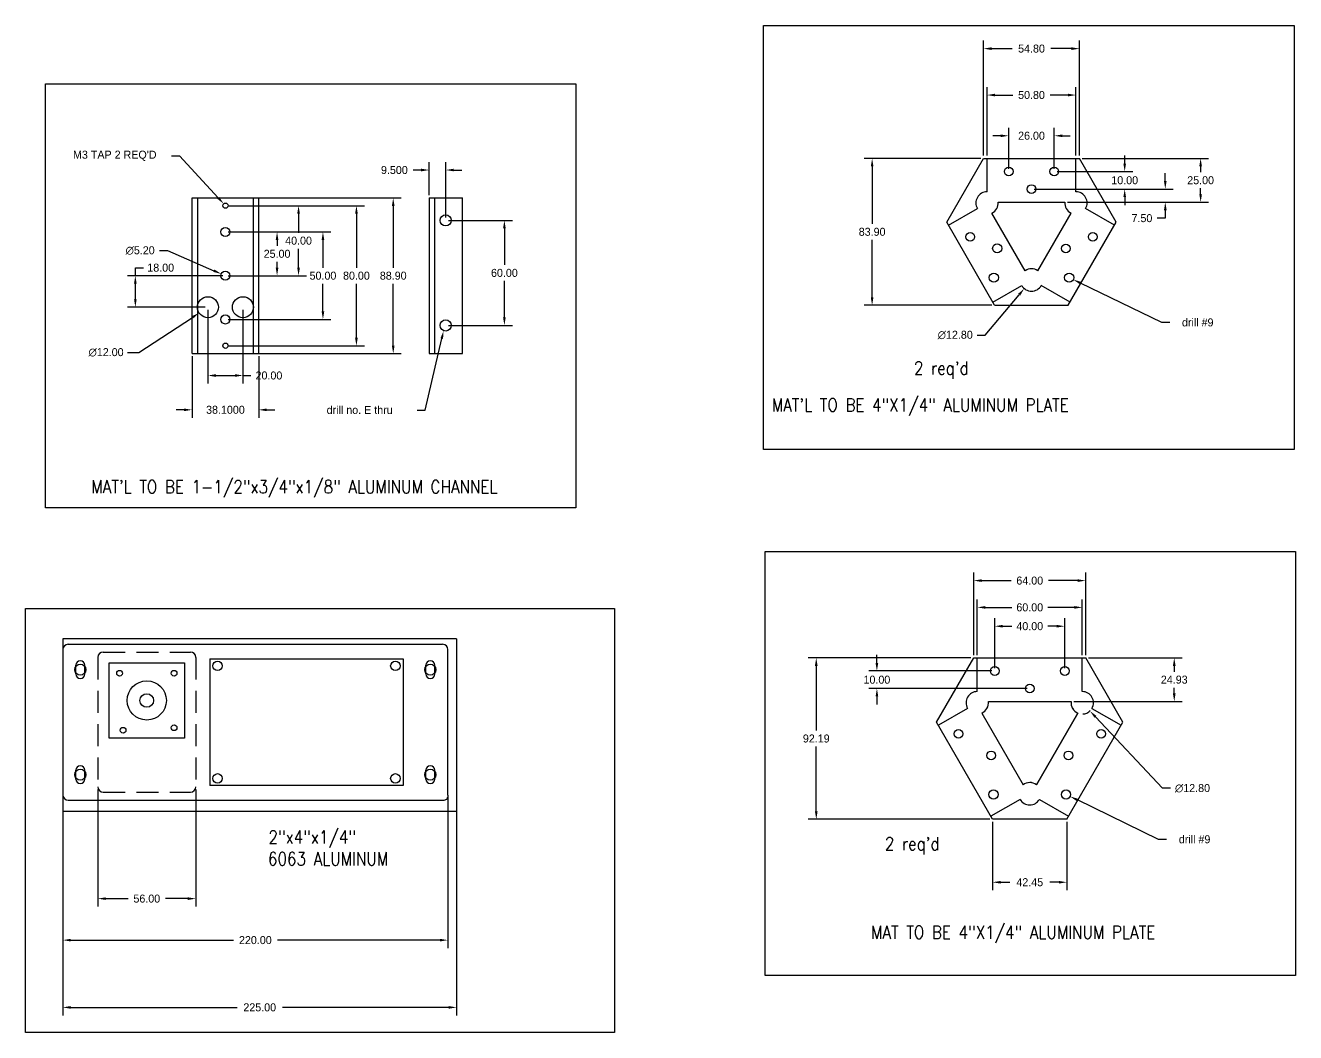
# Model space of a CAD drawing. Extents: x 134 to 3729, y -60 to 2081.
# Drawn here: x 2384 to 3109, y 775 to 1350 of the extents above; entities that cross this region are included whole.
import ezdxf

# ---------------------------------------------------------------- set-up
doc = ezdxf.new("R2010")
doc.units = 0
doc.header["$LTSCALE"] = 25.4
doc.header["$MEASUREMENT"] = 0
doc.linetypes.add('HIDDENX2', pattern=[0.75, 0.5, -0.25])
doc.layers.get('0').update_dxf_attribs({"linetype": 'CONTINUOUS'})
doc.layers.get('Defpoints').update_dxf_attribs({"linetype": 'CONTINUOUS'})
doc.styles.add('ROMANS', font='ROMANS.SHX')
doc.dimstyles.get("Standard").update_dxf_attribs({"dimtxt": 0.18, "dimasz": 0.18, "dimexe": 0.18, "dimexo": 0.0625, "dimgap": 0.09, "dimtad": 0, "dimtih": 1, "dimtoh": 1, "dimdec": 4, "dimzin": 0, "dimdsep": 46, "dimtxsty": 'ROMANS', "dimcen": 0.09, "dimadec": 0, "dimazin": 0, "dimtfac": 1, "dimtdec": 4, "dimtofl": 0, "dimtmove": 2, "dimatfit": 3, "dimfxl": 0, "dimtolj": 1, "dimtzin": 0, "dimarcsym": 0})

# ---------------------------------------------------------------- blocks, each defined once
blk = doc.blocks.new('*D320')
at = {"color": 0, "lineweight": -2}
for p, q in [((2424.94, 913.59), (2424.94, 846.76)), ((2480.95, 913.59), (2480.95, 846.76)), ((2429.51, 851.33), (2442.28, 851.33)), ((2476.37, 851.33), (2463.61, 851.33))]:
    blk.add_line(p, q, dxfattribs=at)
at = {"color": 0}
for points in [[(2429.51, 852.09), (2429.51, 850.57), (2424.94, 851.33)], [(2476.37, 852.09), (2476.37, 850.57), (2480.95, 851.33)]]:
    blk.add_solid(points, dxfattribs=at)
at = {"layer": 'Defpoints', "color": 0}
for p in [(2424.94, 915.16), (2480.95, 915.16), (2480.95, 851.33)]:
    blk.add_point(p, dxfattribs=at)
at = {"color": 0, "insert": (2452.94, 851.33), "char_height": 4.572, "attachment_point": 5}
blk.add_mtext('\\A1;56.00', dxfattribs=at)
blk = doc.blocks.new('*D321')
at = {"color": 0, "lineweight": -2}
for p, q in [((2404.94, 909.06), (2404.94, 823.06)), ((2624.94, 909.06), (2624.94, 823.06)), ((2409.51, 827.63), (2502.37, 827.63)), ((2620.37, 827.63), (2527.52, 827.63))]:
    blk.add_line(p, q, dxfattribs=at)
at = {"color": 0}
for points in [[(2409.51, 828.39), (2409.51, 826.87), (2404.94, 827.63)], [(2620.37, 828.39), (2620.37, 826.87), (2624.94, 827.63)]]:
    blk.add_solid(points, dxfattribs=at)
at = {"layer": 'Defpoints', "color": 0}
for p in [(2404.94, 910.63), (2624.94, 910.63), (2624.94, 827.63)]:
    blk.add_point(p, dxfattribs=at)
at = {"color": 0, "insert": (2514.94, 827.63), "char_height": 4.572, "attachment_point": 5}
blk.add_mtext('\\A1;220.00', dxfattribs=at)
blk = doc.blocks.new('*D322')
at = {"color": 0, "lineweight": -2}
for p, q in [((2629.94, 902.96), (2629.94, 784.64)), ((2404.94, 898.21), (2404.94, 784.64)), ((2409.51, 789.21), (2504.49, 789.21)), ((2625.37, 789.21), (2530.4, 789.21))]:
    blk.add_line(p, q, dxfattribs=at)
at = {"color": 0}
for points in [[(2409.51, 789.97), (2409.51, 788.45), (2404.94, 789.21)], [(2625.37, 789.97), (2625.37, 788.45), (2629.94, 789.21)]]:
    blk.add_solid(points, dxfattribs=at)
at = {"layer": 'Defpoints', "color": 0}
for p in [(2629.94, 904.54), (2404.94, 899.79), (2629.94, 789.21)]:
    blk.add_point(p, dxfattribs=at)
at = {"color": 0, "insert": (2517.44, 789.21), "char_height": 4.572, "attachment_point": 5}
blk.add_mtext('\\A1;225.00', dxfattribs=at)
blk = doc.blocks.new('*D362')
at = {"color": 0, "lineweight": -2}
for p, q in [((2945.35, 1268.26), (2945.35, 1291.69)), ((2971.35, 1268.26), (2971.35, 1291.69)), ((2940.77, 1287.12), (2936.2, 1287.12)), ((2975.92, 1287.12), (2980.49, 1287.12))]:
    blk.add_line(p, q, dxfattribs=at)
at = {"color": 0}
for points in [[(2940.77, 1287.88), (2940.77, 1286.36), (2945.35, 1287.12)], [(2975.92, 1287.88), (2975.92, 1286.36), (2971.35, 1287.12)]]:
    blk.add_solid(points, dxfattribs=at)
at = {"layer": 'Defpoints', "color": 0}
for p in [(2971.35, 1287.12), (2945.35, 1266.69), (2971.35, 1266.69)]:
    blk.add_point(p, dxfattribs=at)
at = {"color": 0, "insert": (2958.35, 1287.12), "char_height": 4.572, "attachment_point": 5}
blk.add_mtext('\\A1;26.00', dxfattribs=at)
blk = doc.blocks.new('*D363')
at = {"color": 0, "lineweight": -2}
for p, q in [((2932.95, 1275.76), (2932.95, 1314.96)), ((2983.75, 1275.76), (2983.75, 1314.96)), ((2937.52, 1310.39), (2947.68, 1310.39)), ((2979.17, 1310.39), (2969.01, 1310.39))]:
    blk.add_line(p, q, dxfattribs=at)
at = {"color": 0}
for points in [[(2937.52, 1311.15), (2937.52, 1309.62), (2932.95, 1310.39)], [(2979.17, 1311.15), (2979.17, 1309.62), (2983.75, 1310.39)]]:
    blk.add_solid(points, dxfattribs=at)
at = {"layer": 'Defpoints', "color": 0}
for p in [(2983.75, 1310.39), (2932.95, 1274.19), (2983.75, 1274.19)]:
    blk.add_point(p, dxfattribs=at)
at = {"color": 0, "insert": (2958.35, 1310.39), "char_height": 4.572, "attachment_point": 5}
blk.add_mtext('\\A1;50.80', dxfattribs=at)
blk = doc.blocks.new('*D364')
at = {"color": 0, "lineweight": -2}
for p, q in [((2930.95, 1275.76), (2930.95, 1341.47)), ((2935.52, 1336.9), (2947.3, 1336.9)), ((2981.17, 1336.9), (2969.39, 1336.9)), ((2985.75, 1275.76), (2985.75, 1341.47))]:
    blk.add_line(p, q, dxfattribs=at)
at = {"color": 0}
for points in [[(2935.52, 1337.66), (2935.52, 1336.14), (2930.95, 1336.9)], [(2981.17, 1337.66), (2981.17, 1336.14), (2985.75, 1336.9)]]:
    blk.add_solid(points, dxfattribs=at)
at = {"layer": 'Defpoints', "color": 0}
for p in [(2985.75, 1336.9), (2930.95, 1274.19), (2985.75, 1274.19)]:
    blk.add_point(p, dxfattribs=at)
at = {"color": 0, "insert": (2958.35, 1336.9), "char_height": 4.572, "attachment_point": 5}
blk.add_mtext('\\A1;54.80', dxfattribs=at)
blk = doc.blocks.new('*D365')
at = {"color": 0, "lineweight": -2}
for p, q in [((2987.32, 1274.19), (3059.53, 1274.19)), ((3054.96, 1269.61), (3054.96, 1266.26)), ((3054.96, 1253.76), (3054.96, 1257.11)), ((2978.94, 1249.19), (3059.53, 1249.19))]:
    blk.add_line(p, q, dxfattribs=at)
at = {"color": 0}
for points in [[(3054.2, 1269.61), (3055.72, 1269.61), (3054.96, 1274.19)], [(3054.2, 1253.76), (3055.72, 1253.76), (3054.96, 1249.19)]]:
    blk.add_solid(points, dxfattribs=at)
at = {"layer": 'Defpoints', "color": 0}
for p in [(2985.75, 1274.19), (3054.96, 1274.19), (2977.36, 1249.19)]:
    blk.add_point(p, dxfattribs=at)
at = {"color": 0, "insert": (3054.96, 1261.69), "char_height": 4.572, "attachment_point": 5}
blk.add_mtext('\\A1;25.00', dxfattribs=at)
blk = doc.blocks.new('*D388')
at = {"color": 0, "lineweight": -2}
for p, q in [((2478.8, 1161.14), (2478.8, 1125.99)), ((2516.9, 1161.14), (2516.9, 1125.99)), ((2474.23, 1130.56), (2469.66, 1130.56)), ((2521.47, 1130.56), (2526.04, 1130.56))]:
    blk.add_line(p, q, dxfattribs=at)
at = {"color": 0}
for points in [[(2474.23, 1131.32), (2474.23, 1129.8), (2478.8, 1130.56)], [(2521.47, 1131.32), (2521.47, 1129.8), (2516.9, 1130.56)]]:
    blk.add_solid(points, dxfattribs=at)
at = {"layer": 'Defpoints', "color": 0}
for p in [(2478.8, 1162.73), (2516.9, 1162.73), (2516.9, 1130.56)]:
    blk.add_point(p, dxfattribs=at)
at = {"color": 0, "insert": (2497.85, 1130.56), "char_height": 4.572, "attachment_point": 5}
blk.add_mtext('\\A1;38.1000', dxfattribs=at)
blk = doc.blocks.new('*D389')
at = {"color": 0, "lineweight": -2}
for p, q in [((2496.28, 1207.18), (2441.82, 1207.18)), ((2446.39, 1207.18), (2446.39, 1211.75)), ((2446.39, 1211.75), (2450.96, 1211.75)), ((2446.39, 1193.75), (2446.39, 1202.61)), ((2486.28, 1189.18), (2441.82, 1189.18))]:
    blk.add_line(p, q, dxfattribs=at)
at = {"color": 0}
for points in [[(2445.63, 1202.61), (2447.15, 1202.61), (2446.39, 1207.18)], [(2445.63, 1193.75), (2447.15, 1193.75), (2446.39, 1189.18)]]:
    blk.add_solid(points, dxfattribs=at)
at = {"layer": 'Defpoints', "color": 0}
for p in [(2446.39, 1207.18), (2497.85, 1207.18), (2487.85, 1189.18)]:
    blk.add_point(p, dxfattribs=at)
at = {"color": 0, "insert": (2460.87, 1211.75), "char_height": 4.572, "attachment_point": 5}
blk.add_mtext('\\A1;18.00', dxfattribs=at)
blk = doc.blocks.new('*D390')
at = {"color": 0, "lineweight": -2}
for p, q in [((2487.85, 1187.61), (2487.85, 1145.59)), ((2507.85, 1187.61), (2507.85, 1145.59)), ((2492.42, 1150.17), (2503.28, 1150.17)), ((2507.85, 1150.17), (2512.42, 1150.17))]:
    blk.add_line(p, q, dxfattribs=at)
at = {"color": 0}
for points in [[(2492.42, 1150.93), (2492.42, 1149.4), (2487.85, 1150.17)], [(2503.28, 1150.93), (2503.28, 1149.4), (2507.85, 1150.17)]]:
    blk.add_solid(points, dxfattribs=at)
at = {"layer": 'Defpoints', "color": 0}
for p in [(2487.85, 1189.18), (2507.85, 1189.18), (2507.85, 1150.17)]:
    blk.add_point(p, dxfattribs=at)
at = {"color": 0, "insert": (2522.71, 1150.17), "char_height": 4.572, "attachment_point": 5}
blk.add_mtext('\\A1;20.00', dxfattribs=at)
blk = doc.blocks.new('*D391')
at = {"color": 0, "lineweight": -2}
for p, q in [((2448.33, 1163.38), (2479, 1183.4)), ((2441.85, 1163.38), (2448.33, 1163.38))]:
    blk.add_line(p, q, dxfattribs=at)
at = {"color": 0}
blk.add_solid([(2478.58, 1184.04), (2479.41, 1182.76), (2482.83, 1185.9)], dxfattribs=at)
at = {"layer": 'Defpoints', "color": 0}
for p in [(2492.87, 1192.46), (2482.83, 1185.9)]:
    blk.add_point(p, dxfattribs=at)
at = {"color": 0, "insert": (2429.66, 1163.38), "char_height": 4.572, "attachment_point": 5}
blk.add_mtext('\\A1;∅12.00', dxfattribs=at)
blk = doc.blocks.new('*D392')
at = {"color": 0, "lineweight": -2}
for p, q in [((2614.18, 1253.21), (2614.18, 1272.12)), ((2623.68, 1240.34), (2623.68, 1272.12)), ((2609.61, 1267.55), (2605.03, 1267.55)), ((2628.25, 1267.55), (2632.82, 1267.55))]:
    blk.add_line(p, q, dxfattribs=at)
at = {"color": 0}
for points in [[(2609.61, 1268.31), (2609.61, 1266.79), (2614.18, 1267.55)], [(2628.25, 1268.31), (2628.25, 1266.79), (2623.68, 1267.55)]]:
    blk.add_solid(points, dxfattribs=at)
at = {"layer": 'Defpoints', "color": 0}
for p in [(2614.18, 1267.55), (2614.18, 1251.63), (2623.68, 1238.77)]:
    blk.add_point(p, dxfattribs=at)
at = {"color": 0, "insert": (2594.37, 1267.55), "char_height": 4.572, "attachment_point": 5}
blk.add_mtext('\\A1;9.500', dxfattribs=at)
blk = doc.blocks.new('*D393')
at = {"color": 0, "lineweight": -2}
for p, q in [((2625.25, 1238.77), (2661.79, 1238.77)), ((2657.22, 1234.2), (2657.22, 1213.34)), ((2657.22, 1183.34), (2657.22, 1204.2)), ((2625.25, 1178.77), (2661.79, 1178.77))]:
    blk.add_line(p, q, dxfattribs=at)
at = {"color": 0}
for points in [[(2656.46, 1234.2), (2657.98, 1234.2), (2657.22, 1238.77)], [(2656.46, 1183.34), (2657.98, 1183.34), (2657.22, 1178.77)]]:
    blk.add_solid(points, dxfattribs=at)
at = {"layer": 'Defpoints', "color": 0}
for p in [(2623.68, 1238.77), (2657.22, 1238.77), (2623.68, 1178.77)]:
    blk.add_point(p, dxfattribs=at)
at = {"color": 0, "insert": (2657.22, 1208.77), "char_height": 4.572, "attachment_point": 5}
blk.add_mtext('\\A1;60.00', dxfattribs=at)
blk = doc.blocks.new('*D394')
at = {"color": 0, "lineweight": -2}
for p, q in [((2460.17, 1221.55), (2464.74, 1221.55)), ((2464.74, 1221.55), (2491.27, 1210.04))]:
    blk.add_line(p, q, dxfattribs=at)
at = {"color": 0}
blk.add_solid([(2491.57, 1210.74), (2490.97, 1209.34), (2495.47, 1208.22)], dxfattribs=at)
at = {"layer": 'Defpoints', "color": 0}
for p in [(2495.47, 1208.22), (2500.24, 1206.15)]:
    blk.add_point(p, dxfattribs=at)
at = {"color": 0, "insert": (2449.12, 1221.55), "char_height": 4.572, "attachment_point": 5}
blk.add_mtext('\\A1;∅5.20', dxfattribs=at)
blk = doc.blocks.new('*D395')
at = {"color": 0, "lineweight": -2}
for p, q in [((2611.88, 1130.46), (2621.43, 1171.23)), ((2607.31, 1130.46), (2611.88, 1130.46))]:
    blk.add_line(p, q, dxfattribs=at)
at = {"color": 0}
blk.add_solid([(2620.69, 1171.4), (2622.17, 1171.05), (2622.47, 1175.68)], dxfattribs=at)
at = {"layer": 'Defpoints', "color": 0}
for p in [(2622.47, 1175.68), (2623.92, 1181.86)]:
    blk.add_point(p, dxfattribs=at)
at = {"color": 0, "insert": (2574.54, 1130.46), "char_height": 4.572, "attachment_point": 5}
blk.add_mtext('\\A1;{\\C3;drill no. E thru}', dxfattribs=at)
blk = doc.blocks.new('*D396')
at = {"color": 0, "lineweight": -2}
for p, q in [((2499.43, 1247.18), (2544.19, 1247.18)), ((2539.62, 1242.61), (2539.62, 1231.75)), ((2539.62, 1211.75), (2539.62, 1222.61)), ((2499.43, 1207.18), (2544.19, 1207.18))]:
    blk.add_line(p, q, dxfattribs=at)
at = {"color": 0}
for points in [[(2538.86, 1242.61), (2540.38, 1242.61), (2539.62, 1247.18)], [(2538.86, 1211.75), (2540.38, 1211.75), (2539.62, 1207.18)]]:
    blk.add_solid(points, dxfattribs=at)
at = {"layer": 'Defpoints', "color": 0}
for p in [(2497.85, 1247.18), (2497.85, 1207.18), (2539.62, 1207.18)]:
    blk.add_point(p, dxfattribs=at)
at = {"color": 0, "insert": (2539.62, 1227.18), "char_height": 4.572, "attachment_point": 5}
blk.add_mtext('\\A1;40.00', dxfattribs=at)
blk = doc.blocks.new('*D397')
at = {"color": 0, "lineweight": -2}
for p, q in [((2499.43, 1247.18), (2577.26, 1247.18)), ((2572.69, 1242.61), (2572.69, 1211.75)), ((2572.69, 1171.75), (2572.69, 1202.61)), ((2499.43, 1167.18), (2577.26, 1167.18))]:
    blk.add_line(p, q, dxfattribs=at)
at = {"color": 0}
for points in [[(2571.92, 1242.61), (2573.45, 1242.61), (2572.69, 1247.18)], [(2571.92, 1171.75), (2573.45, 1171.75), (2572.69, 1167.18)]]:
    blk.add_solid(points, dxfattribs=at)
at = {"layer": 'Defpoints', "color": 0}
for p in [(2497.85, 1247.18), (2497.85, 1167.18), (2572.69, 1167.18)]:
    blk.add_point(p, dxfattribs=at)
at = {"color": 0, "insert": (2572.69, 1207.18), "char_height": 4.572, "attachment_point": 5}
blk.add_mtext('\\A1;80.00', dxfattribs=at)
blk = doc.blocks.new('*D398')
at = {"color": 0, "lineweight": -2}
for p, q in [((2499.43, 1232.18), (2531.92, 1232.18)), ((2527.35, 1227.61), (2527.35, 1224.25)), ((2527.35, 1211.75), (2527.35, 1215.11)), ((2499.43, 1207.18), (2531.92, 1207.18))]:
    blk.add_line(p, q, dxfattribs=at)
at = {"color": 0}
for points in [[(2526.59, 1227.61), (2528.11, 1227.61), (2527.35, 1232.18)], [(2526.59, 1211.75), (2528.11, 1211.75), (2527.35, 1207.18)]]:
    blk.add_solid(points, dxfattribs=at)
at = {"layer": 'Defpoints', "color": 0}
for p in [(2497.85, 1232.18), (2497.85, 1207.18), (2527.35, 1207.18)]:
    blk.add_point(p, dxfattribs=at)
at = {"color": 0, "insert": (2527.35, 1219.68), "char_height": 4.572, "attachment_point": 5}
blk.add_mtext('\\A1;25.00', dxfattribs=at)
blk = doc.blocks.new('*D399')
at = {"color": 0, "lineweight": -2}
for p, q in [((2499.43, 1232.18), (2558.13, 1232.18)), ((2553.56, 1227.61), (2553.56, 1211.75)), ((2553.56, 1186.75), (2553.56, 1202.61)), ((2499.43, 1182.18), (2558.13, 1182.18))]:
    blk.add_line(p, q, dxfattribs=at)
at = {"color": 0}
for points in [[(2552.8, 1227.61), (2554.32, 1227.61), (2553.56, 1232.18)], [(2552.8, 1186.75), (2554.32, 1186.75), (2553.56, 1182.18)]]:
    blk.add_solid(points, dxfattribs=at)
at = {"layer": 'Defpoints', "color": 0}
for p in [(2497.85, 1232.18), (2497.85, 1182.18), (2553.56, 1182.18)]:
    blk.add_point(p, dxfattribs=at)
at = {"color": 0, "insert": (2553.56, 1207.18), "char_height": 4.572, "attachment_point": 5}
blk.add_mtext('\\A1;50.00', dxfattribs=at)
blk = doc.blocks.new('*D400')
at = {"color": 0, "lineweight": -2}
for p, q in [((2467.02, 1275.69), (2471.6, 1275.69)), ((2471.6, 1275.69), (2493.74, 1251.65))]:
    blk.add_line(p, q, dxfattribs=at)
at = {"color": 0}
blk.add_solid([(2494.3, 1252.17), (2493.18, 1251.13), (2496.83, 1248.29)], dxfattribs=at)
at = {"layer": 'Defpoints', "color": 0}
for p in [(2496.83, 1248.29), (2498.87, 1246.08)]:
    blk.add_point(p, dxfattribs=at)
at = {"color": 0, "insert": (2434.64, 1275.69), "char_height": 4.572, "attachment_point": 5}
blk.add_mtext("\\A1;M3 TAP 2 REQ'D", dxfattribs=at)
blk = doc.blocks.new('*D401')
at = {"color": 0, "lineweight": -2}
for p, q in [((2480.38, 1251.63), (2598.28, 1251.63)), ((2593.71, 1247.06), (2593.71, 1211.75)), ((2593.71, 1167.3), (2593.71, 1202.61)), ((2480.38, 1162.73), (2598.28, 1162.73))]:
    blk.add_line(p, q, dxfattribs=at)
at = {"color": 0}
for points in [[(2592.94, 1247.06), (2594.47, 1247.06), (2593.71, 1251.63)], [(2592.94, 1167.3), (2594.47, 1167.3), (2593.71, 1162.73)]]:
    blk.add_solid(points, dxfattribs=at)
at = {"layer": 'Defpoints', "color": 0}
for p in [(2478.8, 1251.63), (2478.8, 1162.73), (2593.71, 1162.73)]:
    blk.add_point(p, dxfattribs=at)
at = {"color": 0, "insert": (2593.71, 1207.18), "char_height": 4.572, "attachment_point": 5}
blk.add_mtext('\\A1;88.90', dxfattribs=at)
blk = doc.blocks.new('*D402')
at = {"color": 0, "lineweight": -2}
for p, q in [((2937.35, 982.95), (2937.35, 1011.52)), ((2977.35, 982.95), (2977.35, 1011.52)), ((2941.93, 1006.95), (2947.07, 1006.95)), ((2972.78, 1006.95), (2967.64, 1006.95))]:
    blk.add_line(p, q, dxfattribs=at)
at = {"color": 0}
for points in [[(2941.93, 1007.71), (2941.93, 1006.19), (2937.35, 1006.95)], [(2972.78, 1007.71), (2972.78, 1006.19), (2977.35, 1006.95)]]:
    blk.add_solid(points, dxfattribs=at)
at = {"layer": 'Defpoints', "color": 0}
for p in [(2977.35, 1006.95), (2937.35, 981.38), (2977.35, 981.38)]:
    blk.add_point(p, dxfattribs=at)
at = {"color": 0, "insert": (2957.35, 1006.95), "char_height": 4.572, "attachment_point": 5}
blk.add_mtext('\\A1;40.00', dxfattribs=at)
blk = doc.blocks.new('*D403')
at = {"color": 0, "lineweight": -2}
for p, q in [((2870.03, 985.95), (2870.03, 990.52)), ((2935.78, 981.38), (2865.45, 981.38)), ((2955.78, 971.38), (2865.45, 971.38)), ((2870.03, 966.81), (2870.03, 962.24))]:
    blk.add_line(p, q, dxfattribs=at)
at = {"color": 0}
for points in [[(2869.26, 985.95), (2870.79, 985.95), (2870.03, 981.38)], [(2869.26, 966.81), (2870.79, 966.81), (2870.03, 971.38)]]:
    blk.add_solid(points, dxfattribs=at)
at = {"layer": 'Defpoints', "color": 0}
for p in [(2937.35, 981.38), (2870.03, 971.38), (2957.35, 971.38)]:
    blk.add_point(p, dxfattribs=at)
at = {"color": 0, "insert": (2870.03, 976.38), "char_height": 4.572, "attachment_point": 5}
blk.add_mtext('\\A1;10.00', dxfattribs=at)
blk = doc.blocks.new('*D404')
at = {"color": 0, "lineweight": -2}
for p, q in [((2990.93, 988.88), (3044.47, 988.88)), ((3039.89, 984.31), (3039.89, 980.98)), ((3039.89, 968.52), (3039.89, 971.84)), ((2982.57, 963.95), (3044.47, 963.95))]:
    blk.add_line(p, q, dxfattribs=at)
at = {"color": 0}
for points in [[(3039.13, 984.31), (3040.66, 984.31), (3039.89, 988.88)], [(3039.13, 968.52), (3040.66, 968.52), (3039.89, 963.95)]]:
    blk.add_solid(points, dxfattribs=at)
at = {"layer": 'Defpoints', "color": 0}
for p in [(2989.35, 988.88), (2980.99, 963.95), (3039.89, 963.95)]:
    blk.add_point(p, dxfattribs=at)
at = {"color": 0, "insert": (3039.89, 976.41), "char_height": 4.572, "attachment_point": 5}
blk.add_mtext('\\A1;24.93', dxfattribs=at)
blk = doc.blocks.new('*D405')
at = {"color": 0, "lineweight": -2}
for p, q in [((3033.17, 914.36), (2994.86, 955.21)), ((3037.74, 914.36), (3033.17, 914.36))]:
    blk.add_line(p, q, dxfattribs=at)
blk.add_arc((2987.35, 963.22), 6.4, 272.23406, 315.90166, dxfattribs=at)
at = {"color": 0}
blk.add_solid([(2995.41, 955.73), (2994.3, 954.69), (2991.73, 958.55)], dxfattribs=at)
at = {"layer": 'Defpoints', "color": 0}
for p in [(2982.98, 967.88), (2991.73, 958.55)]:
    blk.add_point(p, dxfattribs=at)
at = {"color": 0, "insert": (3050.32, 914.36), "char_height": 4.572, "attachment_point": 5}
blk.add_mtext('\\A1;∅12.80', dxfattribs=at)
blk = doc.blocks.new('*D406')
at = {"color": 0, "lineweight": -2}
for p, q in [((2923.78, 988.88), (2830.82, 988.88)), ((2835.39, 984.31), (2835.39, 947.36)), ((2835.39, 901.26), (2835.39, 938.21)), ((2934.55, 896.69), (2830.82, 896.69))]:
    blk.add_line(p, q, dxfattribs=at)
at = {"color": 0}
for points in [[(2834.63, 984.31), (2836.15, 984.31), (2835.39, 988.88)], [(2834.63, 901.26), (2836.15, 901.26), (2835.39, 896.69)]]:
    blk.add_solid(points, dxfattribs=at)
at = {"layer": 'Defpoints', "color": 0}
for p in [(2925.35, 988.88), (2835.39, 896.69), (2936.13, 896.69)]:
    blk.add_point(p, dxfattribs=at)
at = {"color": 0, "insert": (2835.39, 942.79), "char_height": 4.572, "attachment_point": 5}
blk.add_mtext('\\A1;92.19', dxfattribs=at)
blk = doc.blocks.new('*D407')
at = {"color": 0, "lineweight": -2}
for p, q in [((2927.35, 990.45), (2927.35, 1022.28)), ((2931.93, 1017.71), (2947.07, 1017.71)), ((2982.78, 1017.71), (2967.64, 1017.71)), ((2987.35, 990.45), (2987.35, 1022.28))]:
    blk.add_line(p, q, dxfattribs=at)
at = {"color": 0}
for points in [[(2931.93, 1018.47), (2931.93, 1016.95), (2927.35, 1017.71)], [(2982.78, 1018.47), (2982.78, 1016.95), (2987.35, 1017.71)]]:
    blk.add_solid(points, dxfattribs=at)
at = {"layer": 'Defpoints', "color": 0}
for p in [(2987.35, 1017.71), (2927.35, 988.88), (2987.35, 988.88)]:
    blk.add_point(p, dxfattribs=at)
at = {"color": 0, "insert": (2957.35, 1017.71), "char_height": 4.572, "attachment_point": 5}
blk.add_mtext('\\A1;60.00', dxfattribs=at)
blk = doc.blocks.new('*D408')
at = {"color": 0, "lineweight": -2}
for p, q in [((2925.35, 990.45), (2925.35, 1037.57)), ((2929.93, 1033), (2946.69, 1033)), ((2984.78, 1033), (2968.02, 1033)), ((2989.35, 990.45), (2989.35, 1037.57))]:
    blk.add_line(p, q, dxfattribs=at)
at = {"color": 0}
for points in [[(2929.93, 1033.76), (2929.93, 1032.24), (2925.35, 1033)], [(2984.78, 1033.76), (2984.78, 1032.24), (2989.35, 1033)]]:
    blk.add_solid(points, dxfattribs=at)
at = {"layer": 'Defpoints', "color": 0}
for p in [(2989.35, 1033), (2925.35, 988.88), (2989.35, 988.88)]:
    blk.add_point(p, dxfattribs=at)
at = {"color": 0, "insert": (2957.35, 1033), "char_height": 4.572, "attachment_point": 5}
blk.add_mtext('\\A1;64.00', dxfattribs=at)
blk = doc.blocks.new('*D409')
at = {"color": 0, "lineweight": -2}
for p, q in [((2936.13, 895.12), (2936.13, 856.12)), ((2978.58, 895.12), (2978.58, 856.12)), ((2940.7, 860.69), (2945.92, 860.69)), ((2974.01, 860.69), (2968.78, 860.69))]:
    blk.add_line(p, q, dxfattribs=at)
at = {"color": 0}
for points in [[(2940.7, 861.45), (2940.7, 859.93), (2936.13, 860.69)], [(2974.01, 861.45), (2974.01, 859.93), (2978.58, 860.69)]]:
    blk.add_solid(points, dxfattribs=at)
at = {"layer": 'Defpoints', "color": 0}
for p in [(2936.13, 896.69), (2978.58, 896.69), (2978.58, 860.69)]:
    blk.add_point(p, dxfattribs=at)
at = {"color": 0, "insert": (2957.35, 860.69), "char_height": 4.572, "attachment_point": 5}
blk.add_mtext('\\A1;42.45', dxfattribs=at)
blk = doc.blocks.new('*D410')
at = {"color": 0, "lineweight": -2}
for p, q in [((3032.73, 1180.48), (2986.31, 1202.97)), ((3037.31, 1180.48), (3032.73, 1180.48))]:
    blk.add_line(p, q, dxfattribs=at)
at = {"color": 0}
blk.add_solid([(2986.64, 1203.66), (2985.98, 1202.29), (2982.2, 1204.97)], dxfattribs=at)
at = {"layer": 'Defpoints', "color": 0}
for p in [(2977.52, 1207.23), (2982.2, 1204.97)]:
    blk.add_point(p, dxfattribs=at)
at = {"color": 0, "insert": (3053.31, 1180.48), "char_height": 4.572, "attachment_point": 5}
blk.add_mtext('\\A1;drill #9', dxfattribs=at)
blk = doc.blocks.new('*D411')
at = {"color": 0, "lineweight": -2}
for p, q in [((3030.96, 885.21), (2984.54, 907.71)), ((3035.53, 885.21), (3030.96, 885.21))]:
    blk.add_line(p, q, dxfattribs=at)
at = {"color": 0}
blk.add_solid([(2984.87, 908.39), (2984.21, 907.02), (2980.42, 909.7)], dxfattribs=at)
at = {"layer": 'Defpoints', "color": 0}
for p in [(2975.74, 911.97), (2980.42, 909.7)]:
    blk.add_point(p, dxfattribs=at)
at = {"color": 0, "insert": (3051.53, 885.21), "char_height": 4.572, "attachment_point": 5}
blk.add_mtext('\\A1;drill #9', dxfattribs=at)
blk = doc.blocks.new('*D412')
at = {"color": 0, "lineweight": -2}
for p, q in [((2931.92, 1173.3), (2951.29, 1196.34)), ((2927.35, 1173.3), (2931.92, 1173.3))]:
    blk.add_line(p, q, dxfattribs=at)
at = {"color": 0}
blk.add_solid([(2950.7, 1196.83), (2951.87, 1195.85), (2954.23, 1199.84)], dxfattribs=at)
at = {"layer": 'Defpoints', "color": 0}
for p in [(2962.46, 1209.64), (2954.23, 1199.84)]:
    blk.add_point(p, dxfattribs=at)
at = {"color": 0, "insert": (2914.78, 1173.3), "char_height": 4.572, "attachment_point": 5}
blk.add_mtext('\\A1;∅12.80', dxfattribs=at)
blk = doc.blocks.new('*D413')
at = {"color": 0, "lineweight": -2}
for p, q in [((3034.77, 1261.26), (3034.77, 1265.83)), ((2959.92, 1256.69), (3039.35, 1256.69)), ((2978.94, 1249.19), (3039.35, 1249.19)), ((3034.77, 1244.61), (3034.77, 1240.04)), ((3034.77, 1240.04), (3030.2, 1240.04))]:
    blk.add_line(p, q, dxfattribs=at)
at = {"color": 0}
for points in [[(3034.01, 1261.26), (3035.54, 1261.26), (3034.77, 1256.69)], [(3034.01, 1244.61), (3035.54, 1244.61), (3034.77, 1249.19)]]:
    blk.add_solid(points, dxfattribs=at)
at = {"layer": 'Defpoints', "color": 0}
for p in [(2958.35, 1256.69), (2977.36, 1249.19), (3034.77, 1249.19)]:
    blk.add_point(p, dxfattribs=at)
at = {"color": 0, "insert": (3021.44, 1240.04), "char_height": 4.572, "attachment_point": 5}
blk.add_mtext('\\A1;7.50', dxfattribs=at)
blk = doc.blocks.new('*D414')
at = {"color": 0, "lineweight": -2}
for p, q in [((2929.37, 1274.19), (2862.73, 1274.19)), ((2867.3, 1269.61), (2867.3, 1236.81)), ((2867.3, 1194.86), (2867.3, 1227.66)), ((2935.73, 1190.28), (2862.73, 1190.28))]:
    blk.add_line(p, q, dxfattribs=at)
at = {"color": 0}
for points in [[(2866.54, 1269.61), (2868.06, 1269.61), (2867.3, 1274.19)], [(2866.54, 1194.86), (2868.06, 1194.86), (2867.3, 1190.28)]]:
    blk.add_solid(points, dxfattribs=at)
at = {"layer": 'Defpoints', "color": 0}
for p in [(2930.95, 1274.19), (2867.3, 1190.28), (2937.3, 1190.28)]:
    blk.add_point(p, dxfattribs=at)
at = {"color": 0, "insert": (2867.3, 1232.24), "char_height": 4.572, "attachment_point": 5}
blk.add_mtext('\\A1;83.90', dxfattribs=at)
blk = doc.blocks.new('*D415')
at = {"color": 0, "lineweight": -2}
for p, q in [((3011.59, 1271.26), (3011.59, 1275.83)), ((2972.92, 1266.69), (3016.16, 1266.69)), ((2959.92, 1256.69), (3016.16, 1256.69)), ((3011.59, 1252.11), (3011.59, 1247.54))]:
    blk.add_line(p, q, dxfattribs=at)
at = {"color": 0}
for points in [[(3010.83, 1271.26), (3012.35, 1271.26), (3011.59, 1266.69)], [(3010.83, 1252.11), (3012.35, 1252.11), (3011.59, 1256.69)]]:
    blk.add_solid(points, dxfattribs=at)
at = {"layer": 'Defpoints', "color": 0}
for p in [(2971.35, 1266.69), (3011.59, 1266.69), (2958.35, 1256.69)]:
    blk.add_point(p, dxfattribs=at)
at = {"color": 0, "insert": (3011.59, 1261.69), "char_height": 4.572, "attachment_point": 5}
blk.add_mtext('\\A1;10.00', dxfattribs=at)

msp = doc.modelspace()

# ---------------------------------------------------------------- linework, layer by layer
at = {"color": 6}
for p, q in [((2909.90373, 1237.74204), (2930.94513, 1274.18681)), ((2930.94513, 1274.18681), (2985.74513, 1274.18681)), ((2932.94513, 1255.1356), (2932.94513, 1274.18681)), ((2983.74513, 1255.1356), (2983.74513, 1274.18681)), ((3006.78653, 1237.74204), (2985.74513, 1274.18681)), ((2939.3292, 1249.18681), (2977.36106, 1249.18681)), ((2910.90373, 1236.00999), (2927.40257, 1245.5356)), ((2954.76233, 1210.04467), (2935.74641, 1242.98122)), ((2961.92793, 1210.04467), (2980.94385, 1242.98122)), ((3005.78653, 1236.00999), (2989.28769, 1245.5356)), ((2937.30373, 1190.28385), (2909.90373, 1237.74204)), ((2979.38653, 1190.28385), (3006.78653, 1237.74204)), ((2936.30373, 1192.0159), (2952.80257, 1201.54151)), ((2980.38653, 1192.0159), (2963.88769, 1201.54151)), ((2937.30373, 1190.28385), (2979.38653, 1190.28385)), ((2407.94229, 996.63177), (2621.9423, 996.63177)), ((2624.9423, 910.63176), (2624.9423, 993.63177)), ((2904.12794, 952.11646), (2925.35325, 988.87978)), ((2927.35325, 969.6162), (2927.35325, 988.87978)), ((2987.35325, 969.6162), (2987.35325, 988.87978)), ((3010.57856, 952.11646), (2989.35325, 988.87978)), ((2412.3423, 979.66201), (2412.3423, 984.662)), ((2417.54229, 979.66201), (2417.54229, 984.662)), ((2612.3423, 979.66201), (2612.3423, 984.662)), ((2617.54229, 979.66201), (2617.54229, 984.662)), ((2921.81069, 960.0162), (2905.12794, 950.38441)), ((2933.71154, 963.94569), (2980.99496, 963.94569)), ((2992.89581, 960.0162), (3009.57856, 950.38441)), ((2929.90064, 957.34501), (2953.54235, 916.39637)), ((2984.80586, 957.34501), (2961.16415, 916.39637)), ((2412.3423, 919.66201), (2412.3423, 924.662)), ((2417.54229, 919.66201), (2417.54229, 924.662)), ((2612.3423, 919.66201), (2612.3423, 924.662)), ((2617.54229, 919.66201), (2617.54229, 924.662)), ((2407.94229, 907.63177), (2622.8423, 907.63177)), ((2951.81069, 908.05467), (2935.12794, 898.42288)), ((2962.89581, 908.05467), (2979.57856, 898.42288)), ((2978.57856, 896.69083), (2936.12794, 896.69083))]:
    msp.add_line(p, q, dxfattribs=at)
at = {"color": 3}
for p, q in [((2478.80024, 1251.63233), (2516.90024, 1251.63233)), ((2478.80024, 1162.73233), (2478.80024, 1251.63233)), ((2481.97524, 1251.63233), (2481.97524, 1162.73233)), ((2513.72524, 1251.63233), (2513.72524, 1162.73233)), ((2516.90024, 1162.73233), (2516.90024, 1251.63233)), ((2614.17761, 1251.63233), (2614.17761, 1162.73233)), ((2614.17761, 1251.63233), (2633.22761, 1251.63233)), ((2617.35261, 1251.63233), (2617.35261, 1162.73233)), ((2633.22761, 1162.73233), (2633.22761, 1251.63233)), ((2478.80024, 1162.73233), (2516.90024, 1162.73233)), ((2614.17761, 1162.73233), (2633.22761, 1162.73233)), ((2488.9023, 988.357), (2599.3923, 988.357)), ((2488.9023, 988.357), (2488.9023, 915.967)), ((2599.3923, 988.357), (2599.3923, 915.967)), ((2599.3923, 915.967), (2488.9023, 915.967))]:
    msp.add_line(p, q, dxfattribs=at)
for p, q in [((2404.9423, 999.78708), (2404.9423, 901.36208)), ((2629.9423, 999.78708), (2404.9423, 999.78708)), ((2629.9423, 999.78708), (2629.9423, 901.36208)), ((2404.9423, 901.36208), (2629.9423, 901.36208)), ((2494.57079, 901.36208), (2604.33071, 901.36208))]:
    msp.add_line(p, q)
at = {"linetype": 'HIDDENX2'}
for p, q in [((2424.9423, 989.162), (2424.9423, 915.162)), ((2427.9423, 992.162), (2477.9465, 992.162)), ((2480.9465, 989.162), (2480.9465, 915.162)), ((2427.9423, 912.162), (2477.9465, 912.162))]:
    msp.add_line(p, q, dxfattribs=at)
at = {"color": 1}
for p, q in [((2904.12794, 952.11646), (2925.35325, 988.87978)), ((2925.35325, 988.87978), (2989.35325, 988.87978)), ((2927.35325, 969.6162), (2927.35325, 988.87978)), ((2987.35325, 969.6162), (2987.35325, 988.87978)), ((3010.57856, 952.11646), (2989.35325, 988.87978)), ((2431.3544, 986.10953), (2474.5344, 986.10953)), ((2431.3544, 942.92953), (2431.3544, 986.10953)), ((2474.5344, 986.10953), (2474.5344, 942.92953)), ((2921.81069, 960.0162), (2905.12794, 950.38441)), ((2933.71154, 963.94569), (2980.99496, 963.94569)), ((2992.89581, 960.0162), (3009.57856, 950.38441)), ((2936.12794, 896.69083), (2904.12794, 952.11646)), ((2929.90064, 957.34501), (2953.54235, 916.39637)), ((2961.16776, 916.40262), (2984.80226, 957.33876)), ((2978.57856, 896.69083), (3010.57856, 952.11646)), ((2474.5344, 942.92953), (2431.3544, 942.92953)), ((2951.81069, 908.05467), (2935.12794, 898.42288)), ((2962.89581, 908.05467), (2979.57856, 898.42288)), ((2978.57856, 896.69083), (2936.12794, 896.69083))]:
    msp.add_line(p, q, dxfattribs=at)
at = {"color": 4}
for points in [[(2805.31973, 1350.16622), (3108.31907, 1350.16622), (3108.31907, 1107.9764), (2805.31973, 1107.9764)], [(2395.0984, 1316.85615), (2698.09775, 1316.85615), (2698.09775, 1074.66634), (2395.0984, 1074.66634)], [(2806.2214, 1049.67177), (3109.22074, 1049.67177), (3109.22074, 807.48196), (2806.2214, 807.48196)], [(2383.58116, 1017.00001), (2720.18888, 1017.00001), (2720.18888, 774.8102), (2383.58116, 774.8102)]]:
    msp.add_lwpolyline(points, close=True, dxfattribs=at)
at = {"color": 6}
for centre, radius in [((2945.34513, 1266.68681), 2.5), ((2971.34513, 1266.68681), 2.5), ((2958.34513, 1256.68681), 2.5), ((2923.36559, 1229.42542), 2.5), ((2993.32467, 1229.42542), 2.5), ((2938.75918, 1222.76295), 2.6), ((2977.93108, 1222.76295), 2.5), ((2936.83226, 1206.10047), 2.6), ((2979.858, 1206.10047), 2.6)]:
    msp.add_circle(centre, radius, dxfattribs=at)
for centre, radius in [((2497.85024, 1247.18233), 1.5), ((2497.85024, 1167.18233), 1.5), ((2493.3473, 984.293), 2.7051), ((2594.9473, 984.293), 2.7051), ((2493.3473, 920.031), 2.7051), ((2594.9473, 920.031), 2.7051)]:
    msp.add_circle(centre, radius)
at = {"color": 3}
for centre, radius in [((2623.67761, 1238.76975), 3.175), ((2497.85024, 1232.18233), 2.6), ((2497.85024, 1207.18233), 2.6), ((2487.85024, 1189.18233), 6), ((2507.85024, 1189.18233), 6), ((2497.85024, 1182.18233), 2.6), ((2623.67761, 1178.76975), 3.175), ((2414.9423, 982.162), 3.175), ((2614.9423, 982.162), 3.175), ((2452.9444, 964.51953), 11.176), ((2414.9423, 922.162), 3.175), ((2614.9423, 922.162), 3.175)]:
    msp.add_circle(centre, radius, dxfattribs=at)
at = {"color": 2}
for centre in [(2437.38946, 980.07447), (2468.49934, 980.07447), (2468.49934, 948.96459), (2439.38946, 947.50922)]:
    msp.add_circle(centre, 1.63194, dxfattribs=at)
at = {"color": 1}
for centre, radius in [((2937.35325, 981.37978), 2.5), ((2977.35325, 981.37978), 2.5), ((2957.35325, 971.37978), 2.5), ((2916.62313, 945.47415), 2.5), ((2998.08337, 945.47415), 2.5), ((2935.28338, 933.15364), 2.5), ((2979.42312, 933.15364), 2.5), ((2936.62313, 910.83314), 2.6), ((2978.08337, 910.83314), 2.6)]:
    msp.add_circle(centre, radius, dxfattribs=at)
at = {"color": 4}
msp.add_circle((2452.9444, 964.51953), 3.8984, dxfattribs=at)
at = {"color": 6}
for centre, radius, start, end in [((2932.94513, 1248.7356), 6.4, 90, 210), ((2932.94513, 1248.7356), 6.4, 295.957177, 4.042823), ((2983.74513, 1248.7356), 6.4, 175.957177, 244.042823), ((2983.74513, 1248.7356), 6.4, 330, 90), ((2958.34513, 1204.74151), 6.4, 55.957177, 124.042823), ((2958.34513, 1204.74151), 6.4, 210, 330), ((2407.94229, 993.63177), 2.99999, 90, 180), ((2621.9423, 993.63177), 3, 360, 90), ((2414.9423, 984.662), 2.59999, 0, 180), ((2614.9423, 984.662), 2.59999, 0, 180), ((2414.9423, 979.66201), 2.59999, 180, 0), ((2614.9423, 979.66201), 2.59999, 180, 0), ((2927.35325, 963.2162), 6.4, 90, 210), ((2987.35325, 963.2162), 6.4, 330, 90), ((2927.35325, 963.2162), 6.4, 293.45502394, 6.54497606), ((2987.35325, 963.2162), 6.4, 173.45502394, 246.54497606), ((2414.9423, 924.662), 2.59999, 0, 180), ((2614.9423, 924.662), 2.59999, 0, 180), ((2414.9423, 919.66201), 2.59999, 180, 0), ((2614.9423, 919.66201), 2.59999, 180, 0), ((2957.35325, 911.25467), 6.4, 53.45502394, 126.54497606), ((2407.94229, 910.63176), 2.99999, 180, 270), ((2622.68938, 909.97381), 2.34703, 273.73576287, 16.28024288), ((2957.35325, 911.25467), 6.4, 210, 330)]:
    msp.add_arc(centre, radius, start, end, dxfattribs=at)
for centre, start, end in [((2427.9423, 989.162), 90, 180), ((2477.9465, 989.162), 360, 90), ((2427.9423, 915.162), 180, 270), ((2477.9465, 915.162), 270, 360)]:
    msp.add_arc(centre, 3, start, end)
at = {"color": 1}
for centre, start, end in [((2927.35325, 963.2162), 90, 210), ((2987.35325, 963.2162), 330, 90), ((2927.35325, 963.2162), 293.45502394, 6.54497606), ((2987.35325, 963.2162), 173.45502394, 245.95139159), ((2957.35325, 911.25467), 54.04860841, 126.54497606), ((2957.35325, 911.25467), 210, 330)]:
    msp.add_arc(centre, 6.4, start, end, dxfattribs=at)

# ---------------------------------------------------------------- texts
at = {"style": 'ROMANS', "width": 0.85}
for s, height, p in [("2 req'd", 7.451186, (2891.17179, 1150.67576)), ('MAT\'L TO BE 4"X1/4" ALUMINUM PLATE', 7.4511856, (2809.98695, 1129.63586)), ('MAT\'L TO BE 1-1/2"x3/4"x1/8" ALUMINUM CHANNEL', 7.4511856, (2421.20608, 1082.87553)), ('2"x4"x1/4"', 7.451186, (2522.46794, 882.7634)), ("2 req'd", 7.451186, (2874.57785, 879.00033)), ('6063 ALUMINUM', 7.4511856, (2522.16634, 870.34476)), ('MAT TO BE 4"X1/4" ALUMINUM PLATE', 7.4511856, (2866.70552, 828.40106))]:
    msp.add_text(s, height=height, dxfattribs=at).set_placement(p)

# ---------------------------------------------------------------- dimensions: what is measured, and where the dimension line sits
for base, p1, p2, angle, picture, middle in [((2985.74513, 1336.90199), (2930.94513, 1274.18681), (2985.74513, 1274.18681), 180, '*D364', (2958.34513, 1336.90199)), ((2983.74513, 1310.38515), (2932.94513, 1274.18681), (2983.74513, 1274.18681), 180, '*D363', (2958.34513, 1310.38515)), ((2971.34513, 1287.12175), (2945.34513, 1266.68681), (2971.34513, 1266.68681), 180, '*D362', (2958.34513, 1287.12175)), ((2867.29804, 1190.28385), (2930.94513, 1274.18681), (2937.30373, 1190.28385), 90, '*D414', (2867.29804, 1232.23533)), ((3011.59046, 1266.68681), (2958.34513, 1256.68681), (2971.34513, 1266.68681), 90, '*D415', (3011.59046, 1261.68681)), ((3054.96011, 1274.18681), (2977.36106, 1249.18681), (2985.74513, 1274.18681), 90, '*D365', (3054.96011, 1261.68681)), ((3034.7742, 1249.18681), (2958.34513, 1256.68681), (2977.36106, 1249.18681), 90, '*D413', (3021.4392, 1240.04281)), ((2593.70501, 1162.73233), (2478.80024, 1251.63233), (2478.80024, 1162.73233), 90, '*D401', (2593.70501, 1207.18233)), ((2539.61809, 1207.18233), (2497.85024, 1247.18233), (2497.85024, 1207.18233), 90, '*D396', (2539.61809, 1227.18233)), ((2572.68513, 1167.18233), (2497.85024, 1247.18233), (2497.85024, 1167.18233), 90, '*D397', (2572.68513, 1207.18233)), ((2657.22292, 1238.76975), (2623.67761, 1178.76975), (2623.67761, 1238.76975), 90, '*D393', (2657.22292, 1208.76975)), ((2527.34744, 1207.18233), (2497.85024, 1232.18233), (2497.85024, 1207.18233), 90, '*D398', (2527.34744, 1219.68233)), ((2553.56217, 1182.18233), (2497.85024, 1232.18233), (2497.85024, 1182.18233), 90, '*D399', (2553.56217, 1207.18233)), ((2446.3896, 1207.18233), (2487.85024, 1189.18233), (2497.85024, 1207.18233), 90, '*D389', (2460.8676, 1211.75433)), ((2835.38879, 896.69083), (2925.35325, 988.87978), (2936.12794, 896.69083), 90, '*D406', (2835.38879, 942.78531)), ((2870.02605, 971.37978), (2937.35325, 981.37978), (2957.35325, 971.37978), 90, '*D403', (2870.02605, 976.37978)), ((3039.89341, 963.94569), (2989.35325, 988.87978), (2980.99496, 963.94569), 90, '*D404', (3039.89341, 976.41273))]:
    dim = msp.add_linear_dim(base=base, p1=p1, p2=p2, angle=angle, dimstyle='Standard', override={"dimscale": 25.4, "dimexo": 0.062, "dimdec": 2, "dimrnd": 0.0005, "dimtxsty": 'Standard', "dimcen": 0, "dimtdec": 2, "dimtmove": 0})
    dim.commit()
    dim.dimension.update_dxf_attribs({"geometry": picture, "text_midpoint": middle})
for p1, p2, text, picture, middle in [((2498.86636, 1246.07892), (2496.83412, 1248.28573), "M3 TAP 2 REQ'D", '*D400', (2434.63874, 1275.69201)), ((2977.51816, 1207.23411), (2982.19785, 1204.96684), 'drill #9', '*D410', (3053.30834, 1180.48231)), ((2623.92168, 1181.86107), (2622.47343, 1175.67843), '{\\C3;drill no. E thru}', '*D395', (2574.54418, 1130.46377)), ((2975.74353, 911.96677), (2980.42322, 909.6995), 'drill #9', '*D411', (3051.53371, 885.21498))]:
    dim = msp.add_diameter_dim_2p(p1=p1, p2=p2, text=text, dimstyle='Standard', override={"dimscale": 25.4, "dimexo": 0.062, "dimdec": 2, "dimrnd": 0.0005, "dimtxsty": 'Standard', "dimcen": 0, "dimtdec": 2, "dimtmove": 0})
    dim.commit()
    dim.dimension.update_dxf_attribs({"geometry": picture, "text_midpoint": middle, "dimtype": 163})
for base, p1, p2, override, picture, middle in [((2614.17761, 1267.54757), (2623.67761, 1238.76975), (2614.17761, 1251.63233), {"dimscale": 25.4, "dimexo": 0.062, "dimdec": 3, "dimrnd": 0.0005, "dimtxsty": 'Standard', "dimcen": 18.639983, "dimtdec": 3, "dimtmove": 0}, '*D392', (2594.36561, 1267.54757)), ((2507.85024, 1150.16694), (2487.85024, 1189.18233), (2507.85024, 1189.18233), {"dimscale": 25.4, "dimexo": 0.062, "dimdec": 2, "dimrnd": 0.0005, "dimtxsty": 'Standard', "dimcen": 0, "dimtdec": 2, "dimtmove": 0}, '*D390', (2522.70924, 1150.16694)), ((2989.35325, 1033.00004), (2925.35325, 988.87978), (2989.35325, 988.87978), {"dimscale": 25.4, "dimexo": 0.062, "dimdec": 2, "dimrnd": 0.0005, "dimtxsty": 'Standard', "dimcen": 0, "dimtdec": 2, "dimtmove": 0}, '*D408', (2957.35325, 1033.00004)), ((2987.35325, 1017.71132), (2927.35325, 988.87978), (2987.35325, 988.87978), {"dimscale": 25.4, "dimexo": 0.062, "dimdec": 2, "dimrnd": 0.0005, "dimtxsty": 'Standard', "dimcen": 0, "dimtdec": 2, "dimtmove": 0}, '*D407', (2957.35325, 1017.71132)), ((2977.35325, 1006.95102), (2937.35325, 981.37978), (2977.35325, 981.37978), {"dimscale": 25.4, "dimexo": 0.062, "dimdec": 2, "dimrnd": 0.0005, "dimtxsty": 'Standard', "dimcen": 0, "dimtdec": 2, "dimtmove": 0}, '*D402', (2957.35325, 1006.95102)), ((2480.9465, 851.33067), (2424.9423, 915.162), (2480.9465, 915.162), {"dimscale": 25.4, "dimexo": 0.062, "dimdec": 2, "dimrnd": 0.0005, "dimtxsty": 'Standard', "dimcen": 0, "dimtdec": 2, "dimtmove": 0}, '*D320', (2452.9444, 851.33067)), ((2624.9423, 827.63168), (2404.9423, 910.63176), (2624.9423, 910.63176), {"dimscale": 25.4, "dimexo": 0.062, "dimdec": 2, "dimrnd": 0.0005, "dimtxsty": 'Standard', "dimcen": 0, "dimtdec": 2, "dimtmove": 0}, '*D321', (2514.9423, 827.63168)), ((2629.9423, 789.21064), (2404.9423, 899.78728), (2629.9423, 904.53708), {"dimscale": 25.4, "dimexo": 0.062, "dimdec": 2, "dimrnd": 0.0005, "dimtxsty": 'Standard', "dimcen": 0, "dimtdec": 2, "dimtmove": 0}, '*D322', (2517.4423, 789.21064)), ((2978.57856, 860.6902), (2936.12794, 896.69083), (2978.57856, 896.69083), {"dimscale": 25.4, "dimexo": 0.062, "dimdec": 2, "dimrnd": 0.0005, "dimtxsty": 'Standard', "dimcen": 0, "dimtdec": 2, "dimtmove": 0}, '*D409', (2957.35325, 860.6902))]:
    dim = msp.add_linear_dim(base=base, p1=p1, p2=p2, dimstyle='Standard', override=override)
    dim.commit()
    dim.dimension.update_dxf_attribs({"geometry": picture, "text_midpoint": middle})
for p1, p2, picture, middle in [((2500.23532, 1206.14725), (2495.46516, 1208.21741), '*D394', (2449.11646, 1221.55263)), ((2962.46218, 1209.6415), (2954.22808, 1199.84152), '*D412', (2914.77834, 1173.29505)), ((2492.87409, 1192.4627), (2482.82638, 1185.90195), '*D391', (2429.6599, 1163.37645)), ((2982.97502, 967.88429), (2991.73148, 958.5481), '*D405', (3050.3176, 914.36331))]:
    dim = msp.add_diameter_dim_2p(p1=p1, p2=p2, dimstyle='Standard', override={"dimscale": 25.4, "dimexo": 0.062, "dimdec": 2, "dimrnd": 0.0005, "dimtxsty": 'Standard', "dimcen": 0, "dimtdec": 2, "dimtmove": 0})
    dim.commit()
    dim.dimension.update_dxf_attribs({"geometry": picture, "text_midpoint": middle, "dimtype": 163})
at = {"color": 3}
dim = msp.add_linear_dim(base=(2516.90024, 1130.5577), p1=(2478.80024, 1162.73233), p2=(2516.90024, 1162.73233), dimstyle='Standard', override={"dimscale": 25.4, "dimtxsty": 'Standard', "dimtmove": 0}, dxfattribs=at)
dim.commit()
dim.dimension.update_dxf_attribs({"geometry": '*D388', "text_midpoint": (2497.85024, 1130.5577)})

doc.saveas('drawing.dxf')
